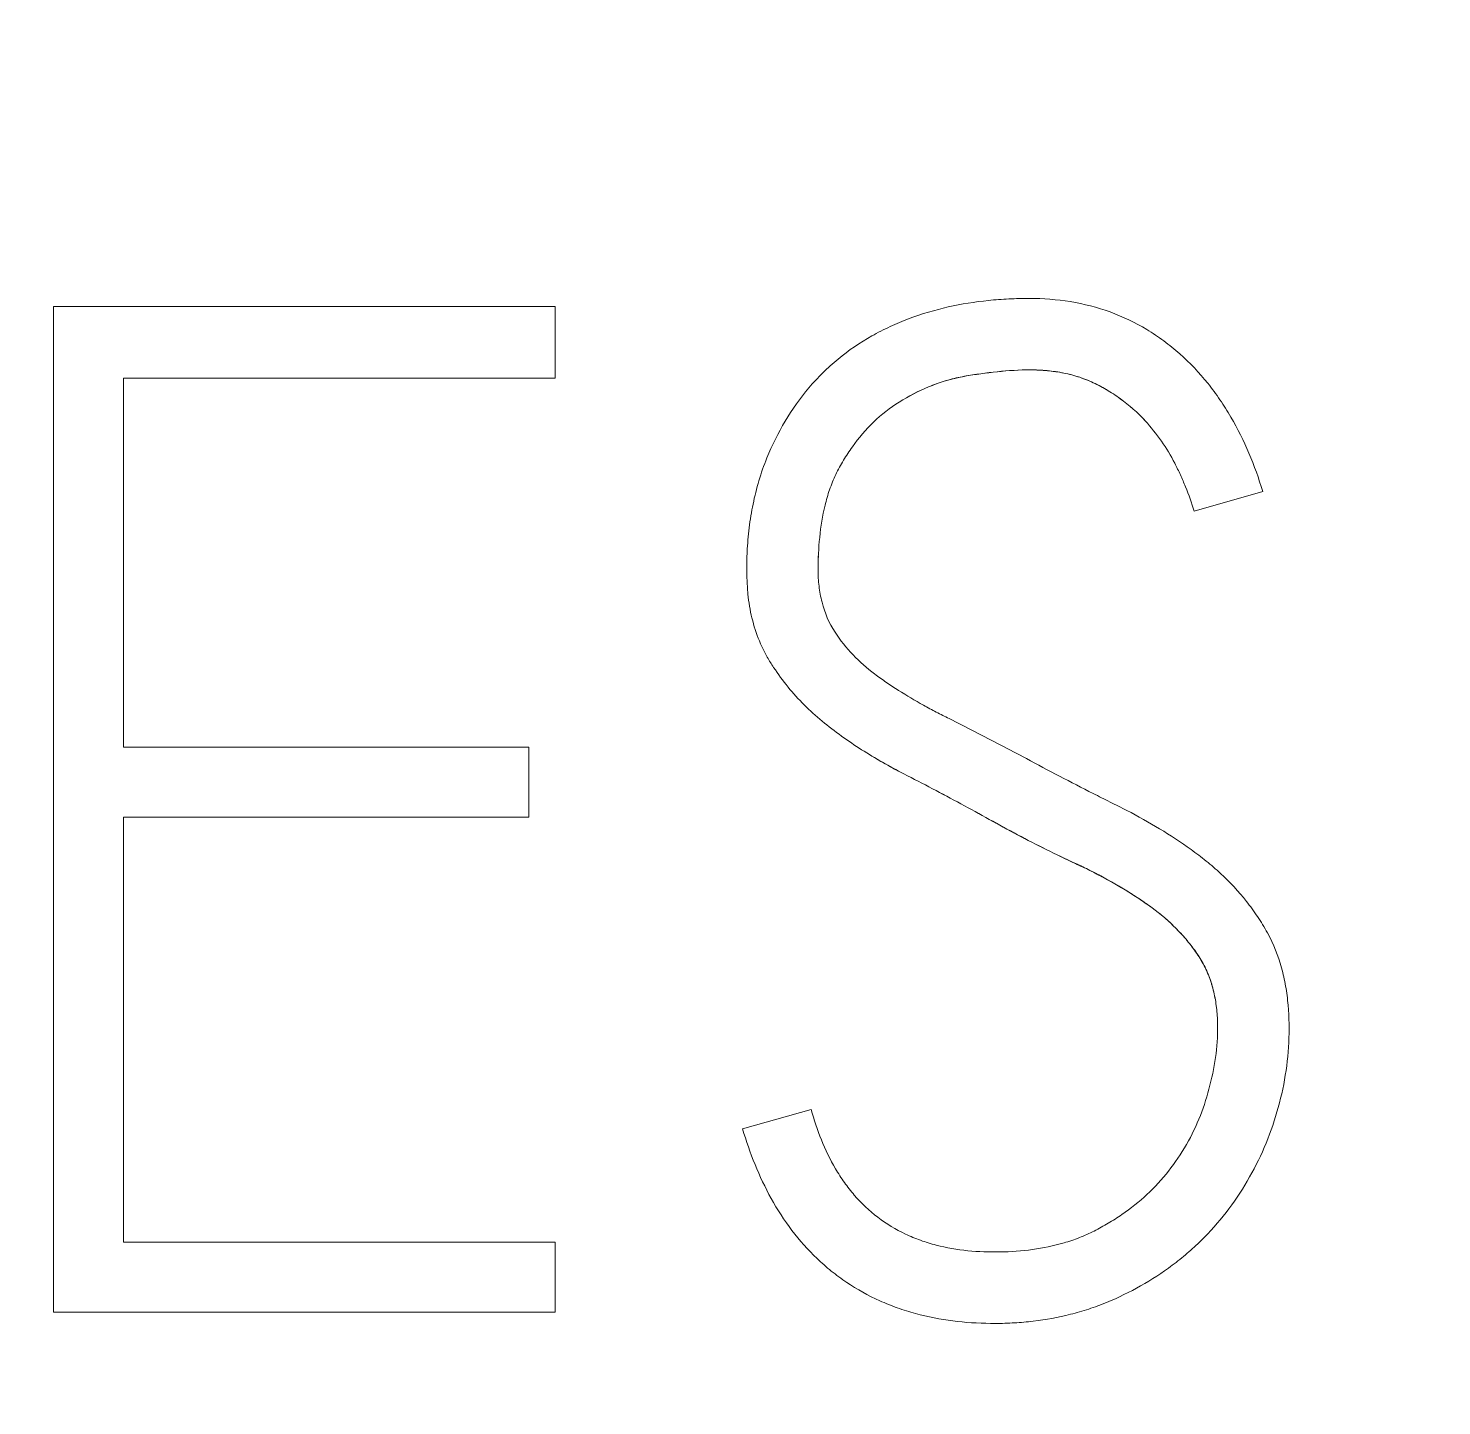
# Model space of a CAD drawing. Header units: millimetres. Extents: x 1359 to 3577, y 1336 to 3557.
# Drawn here: x 2572.785 to 2575.03, y 3322.739 to 3324.925 of the extents above; entities that cross this region are included whole.
import ezdxf

# ---------------------------------------------------------------- set-up
doc = ezdxf.new("R2010")
doc.units = ezdxf.units.MM
doc.set_wipeout_variables(frame=1)
doc.layers.add('000-PI-Oprema', color=30, linetype='Continuous', lineweight=5)

msp = doc.modelspace()

# ---------------------------------------------------------------- wipeouts: each hides what was drawn before it
msp.add_wipeout([(2556.5712, 3330.083), (2626.3712, 3330.083), (2626.3713, 3183.083), (2556.5713, 3183.083)])

# ---------------------------------------------------------------- next in the draw order: linework, layer by layer
at = {"layer": '000-PI-Oprema', "color": 0, "linetype": 'ByBlock', "lineweight": 0}
for p, q in [((2572.8256, 3324.4834), (2572.8256, 3322.8874)), ((2573.6222, 3324.4834), (2572.8256, 3324.4834)), ((2572.8256, 3324.4834), (2572.8256, 3322.8874)), ((2573.6222, 3324.4834), (2572.8256, 3324.4834)), ((2573.6222, 3324.37), (2573.6222, 3324.4834)), ((2573.6222, 3324.37), (2573.6222, 3324.4834)), ((2572.9365, 3323.7839), (2572.9365, 3324.37)), ((2572.9365, 3324.37), (2573.6222, 3324.37)), ((2572.9365, 3323.7839), (2572.9365, 3324.37)), ((2572.9365, 3324.37), (2573.6222, 3324.37)), ((2574.6367, 3324.1586), (2574.7456, 3324.1899)), ((2574.6367, 3324.1586), (2574.7456, 3324.1899)), ((2573.5803, 3323.7839), (2572.9365, 3323.7839)), ((2573.5803, 3323.7839), (2572.9365, 3323.7839)), ((2573.5803, 3323.673), (2573.5803, 3323.7839)), ((2573.5803, 3323.673), (2573.5803, 3323.7839)), ((2572.9365, 3322.9984), (2572.9365, 3323.673)), ((2572.9365, 3323.673), (2573.5803, 3323.673)), ((2572.9365, 3322.9984), (2572.9365, 3323.673)), ((2572.9365, 3323.673), (2573.5803, 3323.673)), ((2574.0286, 3323.2093), (2573.9197, 3323.1784)), ((2574.0286, 3323.2093), (2573.9197, 3323.1784)), ((2573.6222, 3322.9984), (2572.9365, 3322.9984)), ((2573.6222, 3322.9984), (2572.9365, 3322.9984)), ((2573.6222, 3322.8874), (2573.6222, 3322.9984)), ((2573.6222, 3322.8874), (2573.6222, 3322.9984)), ((2572.8256, 3322.8874), (2573.6222, 3322.8874)), ((2572.8256, 3322.8874), (2573.6222, 3322.8874))]:
    msp.add_line(p, q, dxfattribs=at)
for points, knots in [([(2574.7456, 3324.1899), (2574.733, 3324.2313), (2574.7167, 3324.271), (2574.6896, 3324.3174), (2574.6838, 3324.3265), (2574.6716, 3324.3444), (2574.6651, 3324.3532), (2574.6448, 3324.3785), (2574.6299, 3324.3941), (2574.6057, 3324.4155), (2574.5973, 3324.4224), (2574.5797, 3324.4353), (2574.5707, 3324.4414), (2574.5429, 3324.4581), (2574.5235, 3324.4674), (2574.4829, 3324.4822), (2574.4615, 3324.4877), (2574.4186, 3324.4947), (2574.397, 3324.4963), (2574.3643, 3324.4964), (2574.3534, 3324.4961), (2574.3316, 3324.495), (2574.2992, 3324.4926), (2574.2673, 3324.4875), (2574.2252, 3324.478), (2574.2045, 3324.4719), (2574.1738, 3324.4604), (2574.1636, 3324.4562), (2574.1439, 3324.4471), (2574.115, 3324.4323), (2574.0881, 3324.414), (2574.0628, 3324.3932), (2574.0547, 3324.3858), (2574.0393, 3324.3706), (2574.0172, 3324.3468), (2573.9984, 3324.3204), (2573.9761, 3324.283), (2573.9665, 3324.2634), (2573.9583, 3324.2432)], [0, 0, 0, 0, 0.125, 0.125, 0.15625, 0.15625, 0.1875, 0.1875, 0.25, 0.25, 0.28125, 0.28125, 0.3125, 0.3125, 0.375, 0.375, 0.4375, 0.4375, 0.5, 0.5, 0.53125, 0.53125, 0.5625, 0.625, 0.625, 0.6875, 0.6875, 0.71875, 0.71875, 0.75, 0.8125, 0.8125, 0.84375, 0.84375, 0.875, 0.9375, 0.9375, 1, 1, 1, 1]), ([(2574.7456, 3324.1899), (2574.733, 3324.2313), (2574.7167, 3324.271), (2574.6896, 3324.3174), (2574.6838, 3324.3265), (2574.6716, 3324.3444), (2574.6651, 3324.3532), (2574.6448, 3324.3785), (2574.6299, 3324.3941), (2574.6057, 3324.4155), (2574.5973, 3324.4224), (2574.5797, 3324.4353), (2574.5707, 3324.4414), (2574.5429, 3324.4581), (2574.5235, 3324.4674), (2574.4829, 3324.4822), (2574.4615, 3324.4877), (2574.4186, 3324.4947), (2574.397, 3324.4963), (2574.3643, 3324.4964), (2574.3534, 3324.4961), (2574.3316, 3324.495), (2574.2992, 3324.4926), (2574.2673, 3324.4875), (2574.2252, 3324.478), (2574.2045, 3324.4719), (2574.1738, 3324.4604), (2574.1636, 3324.4562), (2574.1439, 3324.4471), (2574.115, 3324.4323), (2574.0881, 3324.414), (2574.0628, 3324.3932), (2574.0547, 3324.3858), (2574.0393, 3324.3706), (2574.0172, 3324.3468), (2573.9984, 3324.3204), (2573.9761, 3324.283), (2573.9665, 3324.2634), (2573.9583, 3324.2432)], [0, 0, 0, 0, 0.125, 0.125, 0.15625, 0.15625, 0.1875, 0.1875, 0.25, 0.25, 0.28125, 0.28125, 0.3125, 0.3125, 0.375, 0.375, 0.4375, 0.4375, 0.5, 0.5, 0.53125, 0.53125, 0.5625, 0.625, 0.625, 0.6875, 0.6875, 0.71875, 0.71875, 0.75, 0.8125, 0.8125, 0.84375, 0.84375, 0.875, 0.9375, 0.9375, 1, 1, 1, 1]), ([(2574.1684, 3324.3318), (2574.1834, 3324.3412), (2574.2067, 3324.3534), (2574.2314, 3324.3623), (2574.2482, 3324.3675), (2574.2568, 3324.3697), (2574.2741, 3324.3733), (2574.2829, 3324.3746), (2574.3003, 3324.3772), (2574.309, 3324.3783), (2574.3353, 3324.3813), (2574.3528, 3324.3827), (2574.3793, 3324.3831), (2574.3883, 3324.3828), (2574.4059, 3324.3816), (2574.4234, 3324.3795), (2574.4405, 3324.3756), (2574.4574, 3324.3706), (2574.4658, 3324.3675), (2574.4819, 3324.3602), (2574.4897, 3324.356), (2574.5048, 3324.3471), (2574.5122, 3324.3424), (2574.5265, 3324.3321), (2574.5335, 3324.3266), (2574.5467, 3324.3149), (2574.5531, 3324.3087), (2574.559, 3324.3021)], [0, 0, 0, 0, 0.125, 0.1875, 0.1875, 0.25, 0.25, 0.3125, 0.3125, 0.375, 0.375, 0.5, 0.5, 0.5625, 0.5625, 0.625, 0.6875, 0.6875, 0.75, 0.75, 0.8125, 0.8125, 0.875, 0.875, 0.9375, 0.9375, 1, 1, 1, 1]), ([(2574.559, 3324.3021), (2574.547, 3324.3153), (2574.5337, 3324.3269), (2574.5122, 3324.3424), (2574.5047, 3324.3472), (2574.4893, 3324.3562), (2574.4815, 3324.3604), (2574.4573, 3324.3712), (2574.4405, 3324.3761), (2574.4142, 3324.3806), (2574.4053, 3324.3816), (2574.3876, 3324.3829), (2574.3788, 3324.3831), (2574.3524, 3324.3827), (2574.3348, 3324.3812), (2574.3086, 3324.3782), (2574.2999, 3324.3771), (2574.2824, 3324.3746), (2574.2737, 3324.3732), (2574.2304, 3324.3641), (2574.1983, 3324.3507), (2574.1684, 3324.3318)], [0, 0, 0, 0, 0.125, 0.125, 0.1875, 0.1875, 0.25, 0.25, 0.375, 0.375, 0.4375, 0.4375, 0.5, 0.5, 0.625, 0.625, 0.6875, 0.6875, 0.75, 0.75, 1, 1, 1, 1]), ([(2574.1684, 3324.3318), (2574.1834, 3324.3412), (2574.2067, 3324.3534), (2574.2314, 3324.3623), (2574.2482, 3324.3675), (2574.2568, 3324.3697), (2574.2741, 3324.3733), (2574.2829, 3324.3746), (2574.3003, 3324.3772), (2574.309, 3324.3783), (2574.3353, 3324.3813), (2574.3528, 3324.3827), (2574.3793, 3324.3831), (2574.3883, 3324.3828), (2574.4059, 3324.3816), (2574.4234, 3324.3795), (2574.4405, 3324.3756), (2574.4574, 3324.3706), (2574.4658, 3324.3675), (2574.4819, 3324.3602), (2574.4897, 3324.356), (2574.5048, 3324.3471), (2574.5122, 3324.3424), (2574.5265, 3324.3321), (2574.5335, 3324.3266), (2574.5467, 3324.3149), (2574.5531, 3324.3087), (2574.559, 3324.3021)], [0, 0, 0, 0, 0.125, 0.1875, 0.1875, 0.25, 0.25, 0.3125, 0.3125, 0.375, 0.375, 0.5, 0.5, 0.5625, 0.5625, 0.625, 0.6875, 0.6875, 0.75, 0.75, 0.8125, 0.8125, 0.875, 0.875, 0.9375, 0.9375, 1, 1, 1, 1]), ([(2574.559, 3324.3021), (2574.547, 3324.3153), (2574.5337, 3324.3269), (2574.5122, 3324.3424), (2574.5047, 3324.3472), (2574.4893, 3324.3562), (2574.4815, 3324.3604), (2574.4573, 3324.3712), (2574.4405, 3324.3761), (2574.4142, 3324.3806), (2574.4053, 3324.3816), (2574.3876, 3324.3829), (2574.3788, 3324.3831), (2574.3524, 3324.3827), (2574.3348, 3324.3812), (2574.3086, 3324.3782), (2574.2999, 3324.3771), (2574.2824, 3324.3746), (2574.2737, 3324.3732), (2574.2304, 3324.3641), (2574.1983, 3324.3507), (2574.1684, 3324.3318)], [0, 0, 0, 0, 0.125, 0.125, 0.1875, 0.1875, 0.25, 0.25, 0.375, 0.375, 0.4375, 0.4375, 0.5, 0.5, 0.625, 0.625, 0.6875, 0.6875, 0.75, 0.75, 1, 1, 1, 1]), ([(2574.0664, 3323.9668), (2574.0568, 3323.9815), (2574.0501, 3323.9973), (2574.0436, 3324.0225), (2574.042, 3324.0312), (2574.04, 3324.0483), (2574.0396, 3324.0569), (2574.0396, 3324.0827), (2574.0403, 3324.1), (2574.0438, 3324.1343), (2574.0465, 3324.1513), (2574.0526, 3324.1763), (2574.055, 3324.1846), (2574.0607, 3324.201), (2574.0639, 3324.2091), (2574.0712, 3324.2246), (2574.0753, 3324.2321), (2574.0843, 3324.2467), (2574.089, 3324.2539), (2574.1041, 3324.2748), (2574.1153, 3324.2882), (2574.1401, 3324.312), (2574.1536, 3324.3227), (2574.1684, 3324.3318)], [0, 0, 0, 0, 0.125, 0.125, 0.1875, 0.1875, 0.25, 0.25, 0.375, 0.375, 0.5, 0.5, 0.5625, 0.5625, 0.625, 0.625, 0.6875, 0.6875, 0.75, 0.75, 0.875, 0.875, 1, 1, 1, 1]), ([(2574.0664, 3323.9668), (2574.0568, 3323.9815), (2574.0501, 3323.9973), (2574.0436, 3324.0225), (2574.042, 3324.0312), (2574.04, 3324.0483), (2574.0396, 3324.0569), (2574.0396, 3324.0827), (2574.0403, 3324.1), (2574.0438, 3324.1343), (2574.0465, 3324.1513), (2574.0526, 3324.1763), (2574.055, 3324.1846), (2574.0607, 3324.201), (2574.0639, 3324.2091), (2574.0712, 3324.2246), (2574.0753, 3324.2321), (2574.0843, 3324.2467), (2574.089, 3324.2539), (2574.1041, 3324.2748), (2574.1153, 3324.2882), (2574.1401, 3324.312), (2574.1536, 3324.3227), (2574.1684, 3324.3318)], [0, 0, 0, 0, 0.125, 0.125, 0.1875, 0.1875, 0.25, 0.25, 0.375, 0.375, 0.5, 0.5, 0.5625, 0.5625, 0.625, 0.625, 0.6875, 0.6875, 0.75, 0.75, 0.875, 0.875, 1, 1, 1, 1]), ([(2574.559, 3324.3021), (2574.5682, 3324.2919), (2574.5768, 3324.2812), (2574.5925, 3324.2587), (2574.5996, 3324.2469), (2574.609, 3324.2287), (2574.612, 3324.2224), (2574.6177, 3324.21), (2574.6204, 3324.2037), (2574.6281, 3324.1847), (2574.6328, 3324.1718), (2574.6367, 3324.1586)], [0, 0, 0, 0, 0.25, 0.25, 0.5, 0.5, 0.625, 0.625, 0.75, 0.75, 1, 1, 1, 1]), ([(2574.559, 3324.3021), (2574.5682, 3324.2919), (2574.5768, 3324.2812), (2574.5925, 3324.2587), (2574.5996, 3324.2469), (2574.609, 3324.2287), (2574.612, 3324.2224), (2574.6177, 3324.21), (2574.6204, 3324.2037), (2574.6281, 3324.1847), (2574.6328, 3324.1718), (2574.6367, 3324.1586)], [0, 0, 0, 0, 0.25, 0.25, 0.5, 0.5, 0.625, 0.625, 0.75, 0.75, 1, 1, 1, 1]), ([(2573.9583, 3324.2432), (2573.9486, 3324.2193), (2573.9414, 3324.1949), (2573.9337, 3324.1575), (2573.9317, 3324.1449), (2573.9286, 3324.1196), (2573.9275, 3324.1067), (2573.9256, 3324.0684), (2573.9259, 3324.043), (2573.9301, 3324.0113), (2573.9312, 3324.005), (2573.9337, 3323.9923), (2573.9352, 3323.986), (2573.9404, 3323.9675), (2573.9469, 3323.9495), (2573.9556, 3323.9326), (2573.962, 3323.9215), (2573.9654, 3323.916), (2573.9761, 3323.8999), (2573.9837, 3323.8895), (2574.008, 3323.8598), (2574.0262, 3323.8418), (2574.0559, 3323.8173), (2574.0663, 3323.8094), (2574.0872, 3323.7943), (2574.0978, 3323.7871), (2574.1304, 3323.7663), (2574.1528, 3323.7536), (2574.1758, 3323.7417)], [0, 0, 0, 0, 0.125, 0.125, 0.1875, 0.1875, 0.25, 0.25, 0.375, 0.375, 0.40625, 0.40625, 0.4375, 0.4375, 0.5, 0.53125, 0.53125, 0.5625, 0.5625, 0.625, 0.625, 0.75, 0.75, 0.8125, 0.8125, 0.875, 0.875, 1, 1, 1, 1]), ([(2573.9583, 3324.2432), (2573.9486, 3324.2193), (2573.9414, 3324.1949), (2573.9337, 3324.1575), (2573.9317, 3324.1449), (2573.9286, 3324.1196), (2573.9275, 3324.1067), (2573.9256, 3324.0684), (2573.9259, 3324.043), (2573.9301, 3324.0113), (2573.9312, 3324.005), (2573.9337, 3323.9923), (2573.9352, 3323.986), (2573.9404, 3323.9675), (2573.9469, 3323.9495), (2573.9556, 3323.9326), (2573.962, 3323.9215), (2573.9654, 3323.916), (2573.9761, 3323.8999), (2573.9837, 3323.8895), (2574.008, 3323.8598), (2574.0262, 3323.8418), (2574.0559, 3323.8173), (2574.0663, 3323.8094), (2574.0872, 3323.7943), (2574.0978, 3323.7871), (2574.1304, 3323.7663), (2574.1528, 3323.7536), (2574.1758, 3323.7417)], [0, 0, 0, 0, 0.125, 0.125, 0.1875, 0.1875, 0.25, 0.25, 0.375, 0.375, 0.40625, 0.40625, 0.4375, 0.4375, 0.5, 0.53125, 0.53125, 0.5625, 0.5625, 0.625, 0.625, 0.75, 0.75, 0.8125, 0.8125, 0.875, 0.875, 1, 1, 1, 1]), ([(2574.3704, 3323.7661), (2574.3433, 3323.7804), (2574.3161, 3323.7947), (2574.2751, 3323.8157), (2574.2614, 3323.8227), (2574.2408, 3323.8329), (2574.2339, 3323.8363), (2574.2203, 3323.8434), (2574.2, 3323.8543), (2574.1802, 3323.8661), (2574.1608, 3323.8784), (2574.1543, 3323.8827), (2574.1417, 3323.8913), (2574.1354, 3323.8957), (2574.1171, 3323.9095), (2574.1057, 3323.9196), (2574.0845, 3323.9417), (2574.0748, 3323.9538), (2574.0664, 3323.9668)], [0, 0, 0, 0, 0.25, 0.25, 0.375, 0.375, 0.4375, 0.4375, 0.5, 0.625, 0.625, 0.6875, 0.6875, 0.75, 0.75, 0.875, 0.875, 1, 1, 1, 1]), ([(2574.3704, 3323.7661), (2574.3433, 3323.7804), (2574.3161, 3323.7947), (2574.2751, 3323.8157), (2574.2614, 3323.8227), (2574.2408, 3323.8329), (2574.2339, 3323.8363), (2574.2203, 3323.8434), (2574.2, 3323.8543), (2574.1802, 3323.8661), (2574.1608, 3323.8784), (2574.1543, 3323.8827), (2574.1417, 3323.8913), (2574.1354, 3323.8957), (2574.1171, 3323.9095), (2574.1057, 3323.9196), (2574.0845, 3323.9417), (2574.0748, 3323.9538), (2574.0664, 3323.9668)], [0, 0, 0, 0, 0.25, 0.25, 0.375, 0.375, 0.4375, 0.4375, 0.5, 0.625, 0.625, 0.6875, 0.6875, 0.75, 0.75, 0.875, 0.875, 1, 1, 1, 1]), ([(2573.9197, 3323.1784), (2573.931, 3323.1398), (2573.9457, 3323.1028), (2573.9749, 3323.0503), (2573.9859, 3323.0332), (2574.0101, 3323.0013), (2574.0234, 3322.9864), (2574.0451, 3322.9657), (2574.0527, 3322.959), (2574.0684, 3322.9464), (2574.0766, 3322.9403), (2574.1016, 3322.9235), (2574.1278, 3322.9089), (2574.1558, 3322.8977), (2574.1749, 3322.8909), (2574.1846, 3322.8878), (2574.2138, 3322.8799), (2574.2335, 3322.8761), (2574.2732, 3322.871), (2574.2932, 3322.8698), (2574.3235, 3322.8695), (2574.3337, 3322.8696), (2574.3538, 3322.8705), (2574.3839, 3322.8727), (2574.4135, 3322.8776), (2574.4427, 3322.8845), (2574.4524, 3322.8871), (2574.4717, 3322.893), (2574.4813, 3322.8964), (2574.5095, 3322.9073), (2574.5276, 3322.916), (2574.5627, 3322.9351), (2574.5796, 3322.9457), (2574.604, 3322.9633), (2574.612, 3322.9695), (2574.6276, 3322.9824), (2574.6351, 3322.989), (2574.6568, 3323.0097), (2574.6702, 3323.0244), (2574.6952, 3323.0554), (2574.7067, 3323.0717), (2574.7277, 3323.1062), (2574.7369, 3323.1239), (2574.7531, 3323.1602), (2574.7601, 3323.1789), (2574.7719, 3323.217), (2574.7767, 3323.2366), (2574.7837, 3323.2759), (2574.7859, 3323.2956), (2574.7879, 3323.3351), (2574.7876, 3323.3549), (2574.785, 3323.3848), (2574.7837, 3323.3948), (2574.7802, 3323.4146), (2574.778, 3323.4243), (2574.77, 3323.4531), (2574.7628, 3323.4716), (2574.7482, 3323.4983), (2574.7428, 3323.5068), (2574.7317, 3323.5235), (2574.714, 3323.5478), (2574.6935, 3323.5699), (2574.6713, 3323.5905), (2574.6636, 3323.5972), (2574.6479, 3323.6097), (2574.6399, 3323.6158), (2574.6156, 3323.6333), (2574.5823, 3323.6552), (2574.5475, 3323.6745), (2574.521, 3323.6882), (2574.512, 3323.6926), (2574.4942, 3323.7016), (2574.4496, 3323.724), (2574.4053, 3323.7469), (2574.3704, 3323.7661)], [0, 0, 0, 0, 0.0625, 0.0625, 0.09375, 0.09375, 0.125, 0.125, 0.140625, 0.140625, 0.15625, 0.15625, 0.1875, 0.203125, 0.203125, 0.21875, 0.21875, 0.25, 0.25, 0.28125, 0.28125, 0.296875, 0.296875, 0.3125, 0.34375, 0.34375, 0.359375, 0.359375, 0.375, 0.375, 0.40625, 0.40625, 0.4375, 0.4375, 0.453125, 0.453125, 0.46875, 0.46875, 0.5, 0.5, 0.53125, 0.53125, 0.5625, 0.5625, 0.59375, 0.59375, 0.625, 0.625, 0.65625, 0.65625, 0.6875, 0.6875, 0.703125, 0.703125, 0.71875, 0.71875, 0.75, 0.75, 0.765625, 0.765625, 0.78125, 0.8125, 0.8125, 0.828125, 0.828125, 0.84375, 0.84375, 0.875, 0.90625, 0.90625, 0.921875, 0.921875, 0.9375, 1, 1, 1, 1]), ([(2573.9197, 3323.1784), (2573.931, 3323.1398), (2573.9457, 3323.1028), (2573.9749, 3323.0503), (2573.9859, 3323.0332), (2574.0101, 3323.0013), (2574.0234, 3322.9864), (2574.0451, 3322.9657), (2574.0527, 3322.959), (2574.0684, 3322.9464), (2574.0766, 3322.9403), (2574.1016, 3322.9235), (2574.1278, 3322.9089), (2574.1558, 3322.8977), (2574.1749, 3322.8909), (2574.1846, 3322.8878), (2574.2138, 3322.8799), (2574.2335, 3322.8761), (2574.2732, 3322.871), (2574.2932, 3322.8698), (2574.3235, 3322.8695), (2574.3337, 3322.8696), (2574.3538, 3322.8705), (2574.3839, 3322.8727), (2574.4135, 3322.8776), (2574.4427, 3322.8845), (2574.4524, 3322.8871), (2574.4717, 3322.893), (2574.4813, 3322.8964), (2574.5095, 3322.9073), (2574.5276, 3322.916), (2574.5627, 3322.9351), (2574.5796, 3322.9457), (2574.604, 3322.9633), (2574.612, 3322.9695), (2574.6276, 3322.9824), (2574.6351, 3322.989), (2574.6568, 3323.0097), (2574.6702, 3323.0244), (2574.6952, 3323.0554), (2574.7067, 3323.0717), (2574.7277, 3323.1062), (2574.7369, 3323.1239), (2574.7531, 3323.1602), (2574.7601, 3323.1789), (2574.7719, 3323.217), (2574.7767, 3323.2366), (2574.7837, 3323.2759), (2574.7859, 3323.2956), (2574.7879, 3323.3351), (2574.7876, 3323.3549), (2574.785, 3323.3848), (2574.7837, 3323.3948), (2574.7802, 3323.4146), (2574.778, 3323.4243), (2574.77, 3323.4531), (2574.7628, 3323.4716), (2574.7482, 3323.4983), (2574.7428, 3323.5068), (2574.7317, 3323.5235), (2574.714, 3323.5478), (2574.6935, 3323.5699), (2574.6713, 3323.5905), (2574.6636, 3323.5972), (2574.6479, 3323.6097), (2574.6399, 3323.6158), (2574.6156, 3323.6333), (2574.5823, 3323.6552), (2574.5475, 3323.6745), (2574.521, 3323.6882), (2574.512, 3323.6926), (2574.4942, 3323.7016), (2574.4496, 3323.724), (2574.4053, 3323.7469), (2574.3704, 3323.7661)], [0, 0, 0, 0, 0.0625, 0.0625, 0.09375, 0.09375, 0.125, 0.125, 0.140625, 0.140625, 0.15625, 0.15625, 0.1875, 0.203125, 0.203125, 0.21875, 0.21875, 0.25, 0.25, 0.28125, 0.28125, 0.296875, 0.296875, 0.3125, 0.34375, 0.34375, 0.359375, 0.359375, 0.375, 0.375, 0.40625, 0.40625, 0.4375, 0.4375, 0.453125, 0.453125, 0.46875, 0.46875, 0.5, 0.5, 0.53125, 0.53125, 0.5625, 0.5625, 0.59375, 0.59375, 0.625, 0.625, 0.65625, 0.65625, 0.6875, 0.6875, 0.703125, 0.703125, 0.71875, 0.71875, 0.75, 0.75, 0.765625, 0.765625, 0.78125, 0.8125, 0.8125, 0.828125, 0.828125, 0.84375, 0.84375, 0.875, 0.90625, 0.90625, 0.921875, 0.921875, 0.9375, 1, 1, 1, 1]), ([(2574.1758, 3323.7417), (2574.2062, 3323.7263), (2574.2515, 3323.7024), (2574.2964, 3323.6778), (2574.3263, 3323.6612), (2574.3413, 3323.653), (2574.3865, 3323.6291), (2574.4171, 3323.6139), (2574.4559, 3323.5959), (2574.4636, 3323.5923), (2574.4789, 3323.5847), (2574.4865, 3323.5807), (2574.509, 3323.5686), (2574.5238, 3323.5599), (2574.5454, 3323.5461), (2574.5525, 3323.5414), (2574.5665, 3323.5317), (2574.5734, 3323.5267), (2574.5867, 3323.5161), (2574.5932, 3323.5105), (2574.6057, 3323.4989), (2574.6117, 3323.4927), (2574.6232, 3323.4801), (2574.6313, 3323.4703), (2574.6388, 3323.46), (2574.6436, 3323.453), (2574.6459, 3323.4494), (2574.6524, 3323.4384), (2574.6562, 3323.4306), (2574.6625, 3323.4148), (2574.6676, 3323.3988), (2574.6707, 3323.3821), (2574.6729, 3323.3653), (2574.6736, 3323.3567), (2574.6744, 3323.3313), (2574.6735, 3323.3144), (2574.6693, 3323.281), (2574.666, 3323.2642), (2574.6576, 3323.2313), (2574.6527, 3323.2151), (2574.6404, 3323.1837), (2574.633, 3323.1684), (2574.6159, 3323.1387), (2574.6064, 3323.1247), (2574.5857, 3323.0982), (2574.5742, 3323.0858), (2574.5494, 3323.0627), (2574.5358, 3323.052), (2574.5147, 3323.0375), (2574.5075, 3323.0329), (2574.4929, 3323.0242), (2574.4855, 3323.02), (2574.4703, 3323.0124), (2574.4625, 3323.0089), (2574.4466, 3323.0026), (2574.4383, 3322.9998), (2574.4135, 3322.9926), (2574.3968, 3322.9892), (2574.3629, 3322.9845), (2574.3458, 3322.9833), (2574.2941, 3322.9824), (2574.2601, 3322.9853), (2574.2186, 3322.996), (2574.2103, 3322.9985), (2574.194, 3323.0044), (2574.1702, 3323.0142), (2574.1482, 3323.0275), (2574.1207, 3323.0484), (2574.1082, 3323.0603), (2574.0915, 3323.0796), (2574.0862, 3323.0864), (2574.0763, 3323.1004), (2574.0716, 3323.1076), (2574.05, 3323.1445), (2574.0377, 3323.1762), (2574.0286, 3323.2093)], [0, 0, 0, 0, 0.0625, 0.09375, 0.09375, 0.125, 0.125, 0.1875, 0.1875, 0.203125, 0.203125, 0.21875, 0.21875, 0.25, 0.25, 0.265625, 0.265625, 0.28125, 0.28125, 0.296875, 0.296875, 0.3125, 0.3125, 0.328125, 0.335938, 0.335938, 0.34375, 0.34375, 0.359375, 0.359375, 0.375, 0.390625, 0.390625, 0.40625, 0.40625, 0.4375, 0.4375, 0.46875, 0.46875, 0.5, 0.5, 0.53125, 0.53125, 0.5625, 0.5625, 0.59375, 0.59375, 0.625, 0.625, 0.640625, 0.640625, 0.65625, 0.65625, 0.671875, 0.671875, 0.6875, 0.6875, 0.71875, 0.71875, 0.75, 0.75, 0.8125, 0.8125, 0.828125, 0.828125, 0.84375, 0.875, 0.875, 0.90625, 0.90625, 0.921875, 0.921875, 0.9375, 0.9375, 1, 1, 1, 1]), ([(2574.1758, 3323.7417), (2574.2062, 3323.7263), (2574.2515, 3323.7024), (2574.2964, 3323.6778), (2574.3263, 3323.6612), (2574.3413, 3323.653), (2574.3865, 3323.6291), (2574.4171, 3323.6139), (2574.4559, 3323.5959), (2574.4636, 3323.5923), (2574.4789, 3323.5847), (2574.4865, 3323.5807), (2574.509, 3323.5686), (2574.5238, 3323.5599), (2574.5454, 3323.5461), (2574.5525, 3323.5414), (2574.5665, 3323.5317), (2574.5734, 3323.5267), (2574.5867, 3323.5161), (2574.5932, 3323.5105), (2574.6057, 3323.4989), (2574.6117, 3323.4927), (2574.6232, 3323.4801), (2574.6313, 3323.4703), (2574.6388, 3323.46), (2574.6436, 3323.453), (2574.6459, 3323.4494), (2574.6524, 3323.4384), (2574.6562, 3323.4306), (2574.6625, 3323.4148), (2574.6676, 3323.3988), (2574.6707, 3323.3821), (2574.6729, 3323.3653), (2574.6736, 3323.3567), (2574.6744, 3323.3313), (2574.6735, 3323.3144), (2574.6693, 3323.281), (2574.666, 3323.2642), (2574.6576, 3323.2313), (2574.6527, 3323.2151), (2574.6404, 3323.1837), (2574.633, 3323.1684), (2574.6159, 3323.1387), (2574.6064, 3323.1247), (2574.5857, 3323.0982), (2574.5742, 3323.0858), (2574.5494, 3323.0627), (2574.5358, 3323.052), (2574.5147, 3323.0375), (2574.5075, 3323.0329), (2574.4929, 3323.0242), (2574.4855, 3323.02), (2574.4703, 3323.0124), (2574.4625, 3323.0089), (2574.4466, 3323.0026), (2574.4383, 3322.9998), (2574.4135, 3322.9926), (2574.3968, 3322.9892), (2574.3629, 3322.9845), (2574.3458, 3322.9833), (2574.2941, 3322.9824), (2574.2601, 3322.9853), (2574.2186, 3322.996), (2574.2103, 3322.9985), (2574.194, 3323.0044), (2574.1702, 3323.0142), (2574.1482, 3323.0275), (2574.1207, 3323.0484), (2574.1082, 3323.0603), (2574.0915, 3323.0796), (2574.0862, 3323.0864), (2574.0763, 3323.1004), (2574.0716, 3323.1076), (2574.05, 3323.1445), (2574.0377, 3323.1762), (2574.0286, 3323.2093)], [0, 0, 0, 0, 0.0625, 0.09375, 0.09375, 0.125, 0.125, 0.1875, 0.1875, 0.203125, 0.203125, 0.21875, 0.21875, 0.25, 0.25, 0.265625, 0.265625, 0.28125, 0.28125, 0.296875, 0.296875, 0.3125, 0.3125, 0.328125, 0.335938, 0.335938, 0.34375, 0.34375, 0.359375, 0.359375, 0.375, 0.390625, 0.390625, 0.40625, 0.40625, 0.4375, 0.4375, 0.46875, 0.46875, 0.5, 0.5, 0.53125, 0.53125, 0.5625, 0.5625, 0.59375, 0.59375, 0.625, 0.625, 0.640625, 0.640625, 0.65625, 0.65625, 0.671875, 0.671875, 0.6875, 0.6875, 0.71875, 0.71875, 0.75, 0.75, 0.8125, 0.8125, 0.828125, 0.828125, 0.84375, 0.875, 0.875, 0.90625, 0.90625, 0.921875, 0.921875, 0.9375, 0.9375, 1, 1, 1, 1]), ([(2574.674, 3323.3381), (2574.674, 3323.3415), (2574.674, 3323.345), (2574.6736, 3323.3569), (2574.6729, 3323.3655), (2574.6707, 3323.3824), (2574.6675, 3323.3991), (2574.6624, 3323.4153), (2574.656, 3323.4311), (2574.6522, 3323.4389), (2574.6456, 3323.4499), (2574.6433, 3323.4534), (2574.6384, 3323.4604), (2574.6359, 3323.4639), (2574.6282, 3323.474), (2574.6227, 3323.4806), (2574.6054, 3323.4996), (2574.5929, 3323.5112), (2574.573, 3323.527), (2574.5661, 3323.532), (2574.5522, 3323.5416), (2574.5451, 3323.5463), (2574.5235, 3323.5601), (2574.5087, 3323.5687), (2574.4862, 3323.5809), (2574.4786, 3323.5848), (2574.4634, 3323.5924), (2574.4556, 3323.5961), (2574.4169, 3323.614), (2574.3864, 3323.6292), (2574.3411, 3323.6531), (2574.3262, 3323.6613), (2574.2963, 3323.6778), (2574.2515, 3323.7025), (2574.2062, 3323.7263), (2574.1758, 3323.7417)], [0, 0, 0, 0, 0.015375, 0.015375, 0.053245, 0.053245, 0.091116, 0.128986, 0.128986, 0.166856, 0.166856, 0.185791, 0.185791, 0.204726, 0.204726, 0.242596, 0.242596, 0.318337, 0.318337, 0.356207, 0.356207, 0.394077, 0.394077, 0.469817, 0.469817, 0.507688, 0.507688, 0.545558, 0.545558, 0.697039, 0.697039, 0.772779, 0.772779, 0.848519, 1, 1, 1, 1]), ([(2574.674, 3323.3381), (2574.674, 3323.3415), (2574.674, 3323.345), (2574.6736, 3323.3569), (2574.6729, 3323.3655), (2574.6707, 3323.3824), (2574.6675, 3323.3991), (2574.6624, 3323.4153), (2574.656, 3323.4311), (2574.6522, 3323.4389), (2574.6456, 3323.4499), (2574.6433, 3323.4534), (2574.6384, 3323.4604), (2574.6359, 3323.4639), (2574.6282, 3323.474), (2574.6227, 3323.4806), (2574.6054, 3323.4996), (2574.5929, 3323.5112), (2574.573, 3323.527), (2574.5661, 3323.532), (2574.5522, 3323.5416), (2574.5451, 3323.5463), (2574.5235, 3323.5601), (2574.5087, 3323.5687), (2574.4862, 3323.5809), (2574.4786, 3323.5848), (2574.4634, 3323.5924), (2574.4556, 3323.5961), (2574.4169, 3323.614), (2574.3864, 3323.6292), (2574.3411, 3323.6531), (2574.3262, 3323.6613), (2574.2963, 3323.6778), (2574.2515, 3323.7025), (2574.2062, 3323.7263), (2574.1758, 3323.7417)], [0, 0, 0, 0, 0.015375, 0.015375, 0.053245, 0.053245, 0.091116, 0.128986, 0.128986, 0.166856, 0.166856, 0.185791, 0.185791, 0.204726, 0.204726, 0.242596, 0.242596, 0.318337, 0.318337, 0.356207, 0.356207, 0.394077, 0.394077, 0.469817, 0.469817, 0.507688, 0.507688, 0.545558, 0.545558, 0.697039, 0.697039, 0.772779, 0.772779, 0.848519, 1, 1, 1, 1])]:
    msp.add_open_spline(points, degree=3, knots=knots, dxfattribs=at)
for points in [[(2574.04, 3324.0872), (2574.0397, 3324.08), (2574.0396, 3324.0728), (2574.0396, 3324.0656)], [(2574.04, 3324.0872), (2574.0397, 3324.08), (2574.0396, 3324.0728), (2574.0396, 3324.0656)], [(2574.1758, 3323.7417), (2574.156, 3323.7519), (2574.1367, 3323.7628), (2574.1179, 3323.7744)], [(2574.1758, 3323.7417), (2574.156, 3323.7519), (2574.1367, 3323.7628), (2574.1179, 3323.7744)]]:
    msp.add_open_spline(points, degree=3, dxfattribs=at)

doc.saveas('drawing.dxf')
